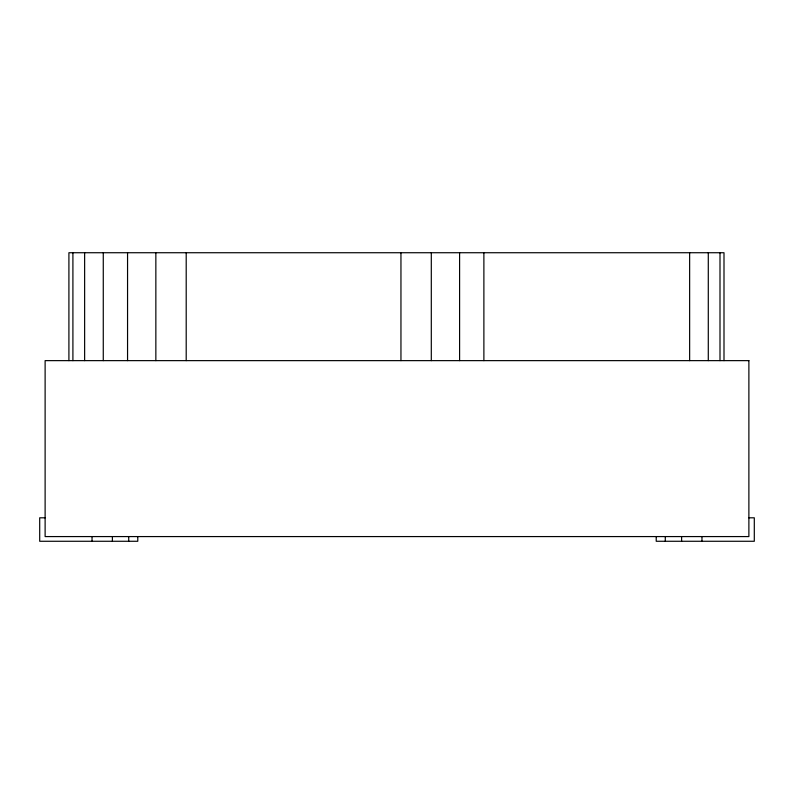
<?xml version="1.0" encoding="UTF-8"?>
<svg xmlns="http://www.w3.org/2000/svg" width="794" height="794" viewBox="0 0 794 794"><rect width="100%" height="100%" fill="white"/><g stroke="black" fill="none" stroke-linecap="round" stroke-linejoin="round"><path stroke-width="1.19" d="M45.119 517.807L39.7 517.807L39.7 541.27L137.779 541.27L137.779 536.575M748.881 517.807L754.3 517.807L754.3 541.27L656.221 541.27L656.221 536.575M723.999 360.635L723.999 252.73L68.909 252.73L68.909 360.635M719.999 252.73L719.999 360.635M708.288 252.73L708.288 360.635M701.965 536.575L701.965 541.27M689.639 252.73L689.639 360.635M681.609 536.575L681.609 541.27M665.283 536.575L665.283 541.27M483.883 252.73L483.883 360.635M459.597 252.73L459.597 360.635M431.301 252.73L431.301 360.635M400.95 252.73L400.95 360.635M186.203 252.73L186.203 360.635M155.852 252.73L155.852 360.635M128.717 536.575L128.717 541.27M127.556 252.73L127.556 360.635M112.391 536.575L112.391 541.27M103.27 252.73L103.27 360.635M92.035 536.575L92.035 541.27M84.63 252.73L84.63 360.635M72.909 252.73L72.909 360.635M748.881 360.635L45.119 360.635L45.119 536.575L748.881 536.575L748.881 360.635"/></g></svg>
